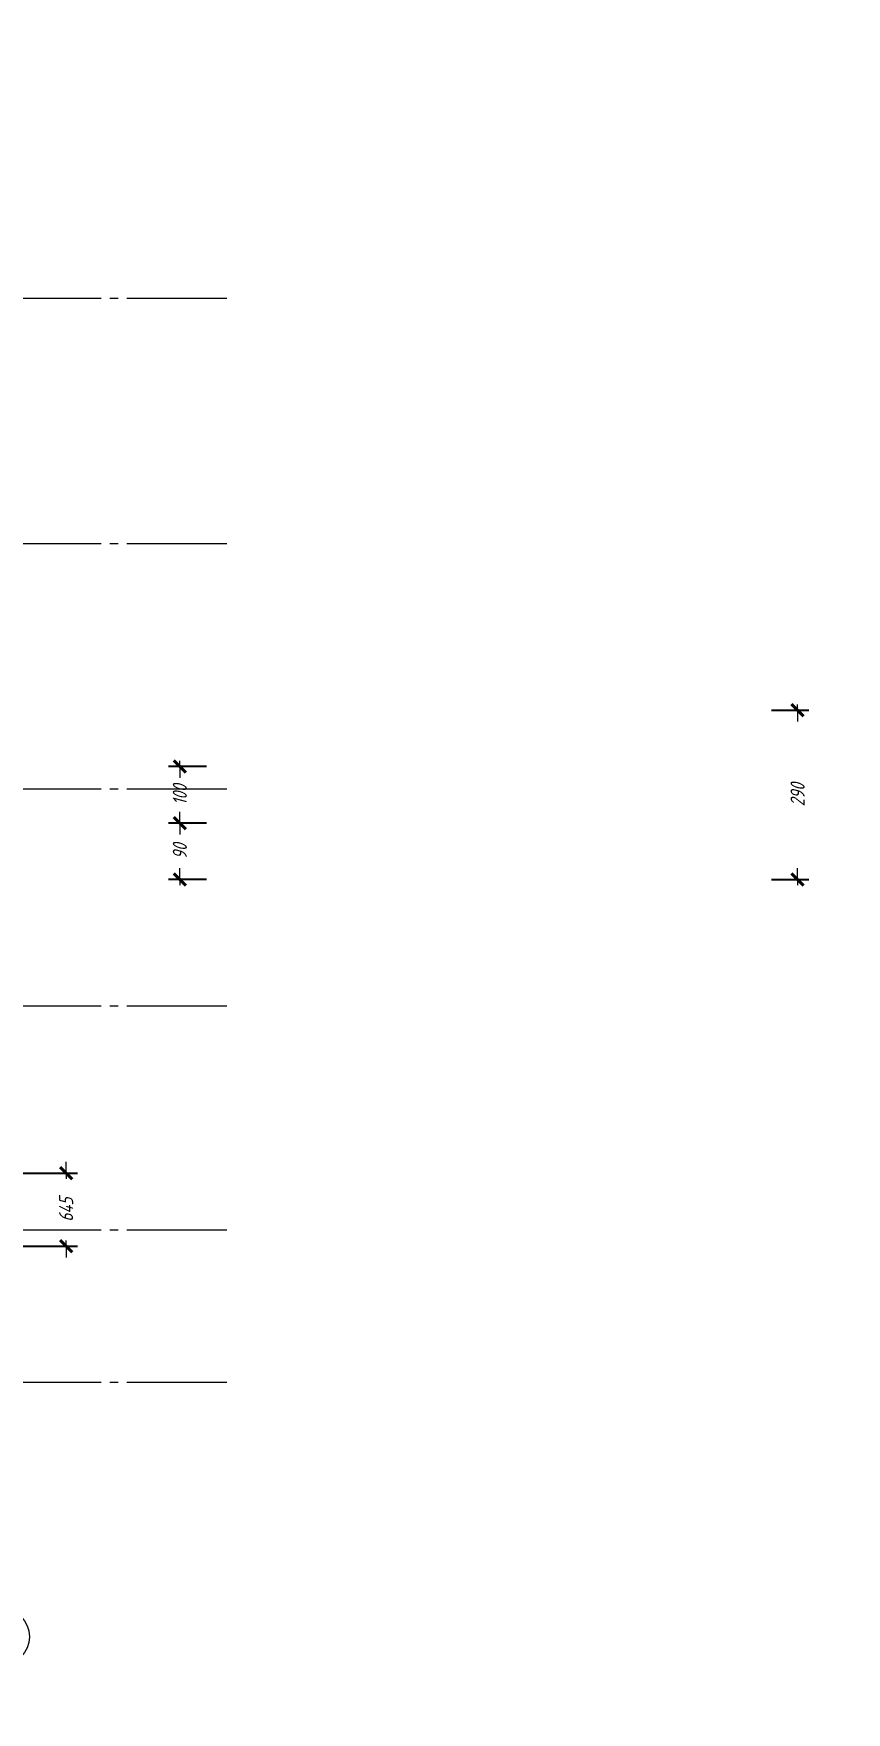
# Model space of a CAD drawing. Header units: millimetres. Extents: x 0 to 6720, y 0 to 297.
# Drawn here: x 1112.2 to 1256, y 0 to 297 of the extents above; entities that cross this region are included whole.
import ezdxf

# ---------------------------------------------------------------- set-up
doc = ezdxf.new("R2010")
doc.units = ezdxf.units.MM
for name, pattern in [('K5LT_AXLED', [22.1875, 17.6875, -1.5, 1.5, -1.5]), ('K5LT_BASIC', [0]), ('K5LT_THIN', [0])]:
    doc.linetypes.add(name, pattern=pattern)
doc.layers.add('Системный слой', color=7, linetype='Continuous')
doc.styles.add('KDIMTEXTSTYLE', font='GOST_AU.SHX', dxfattribs={"width": 0.96, "oblique": 15, "height": 5})
doc.styles.add('KTEXTSTYLE', font='GOST_AU.SHX', dxfattribs={"width": 0.96, "height": 5})
doc.dimstyles.new('KDIMSTYLE (0.02)', dxfattribs={"dimtxt": 5, "dimasz": 1, "dimexe": 2, "dimexo": 0, "dimgap": 1, "dimtad": 1, "dimlfac": 50, "dimtxsty": 'KDIMTEXTSTYLE', "dimsah": 1, "dimcen": 0, "dimdle": 1, "dimadec": 0, "dimazin": 0, "dimtfac": 0.667, "dimtmove": 0, "dimatfit": 3, "dimfxl": 0, "dimtvp": 1, "dimtolj": 1, "dimtzin": 0, "dimarcsym": 0})
doc.dimstyles.new('KDIMSTYLE (0.10)', dxfattribs={"dimtxt": 5, "dimasz": 1, "dimexe": 2, "dimexo": 0, "dimgap": 1, "dimtad": 1, "dimlfac": 10, "dimtxsty": 'KDIMTEXTSTYLE', "dimsah": 1, "dimcen": 0, "dimdle": 1, "dimadec": 0, "dimazin": 0, "dimtfac": 0.667, "dimtmove": 0, "dimatfit": 3, "dimfxl": 0, "dimtvp": 1, "dimtolj": 1, "dimtzin": 0, "dimarcsym": 0})

# ---------------------------------------------------------------- blocks, each defined once
blk = doc.blocks.new('U208')
at = {"layer": 'Системный слой', "color": 30, "linetype": 'K5LT_AXLED', "lineweight": 18}
for p, q in [((895.91, 58.4), (875.91, 58.4)), ((915.91, 58.4), (895.91, 58.4)), ((915.91, 58.4), (1106.51, 58.4)), ((1106.51, 58.4), (1146.51, 58.4))]:
    blk.add_line(p, q, dxfattribs=at)
at = {"layer": 'Системный слой', "color": 7, "linetype": 'K5LT_THIN', "lineweight": 18}
blk.add_arc((870.91, 58.4), 5, 0, 360, dxfattribs=at)
blk = doc.blocks.new('U209')
at = {"layer": 'Системный слой', "color": 30, "linetype": 'K5LT_AXLED', "lineweight": 18}
for p, q in [((895.91, 85.4), (875.91, 85.4)), ((915.91, 85.4), (895.91, 85.4)), ((915.91, 85.4), (1106.51, 85.4)), ((1106.51, 85.4), (1146.51, 85.4))]:
    blk.add_line(p, q, dxfattribs=at)
at = {"layer": 'Системный слой', "color": 7, "linetype": 'K5LT_THIN', "lineweight": 18}
blk.add_arc((870.91, 85.4), 5, 0, 360, dxfattribs=at)
blk = doc.blocks.new('U210')
at = {"layer": 'Системный слой', "color": 30, "linetype": 'K5LT_AXLED', "lineweight": 18}
for p, q in [((895.91, 125), (875.91, 125)), ((915.91, 125), (895.91, 125)), ((915.91, 125), (1106.51, 125)), ((1106.51, 125), (1146.51, 125))]:
    blk.add_line(p, q, dxfattribs=at)
at = {"layer": 'Системный слой', "color": 7, "linetype": 'K5LT_THIN', "lineweight": 18}
blk.add_arc((870.91, 125), 5, 0, 360, dxfattribs=at)
blk = doc.blocks.new('U211')
at = {"layer": 'Системный слой', "color": 30, "linetype": 'K5LT_AXLED', "lineweight": 18}
for p, q in [((895.91, 163.4), (875.91, 163.4)), ((915.91, 163.4), (895.91, 163.4)), ((915.91, 163.4), (1106.51, 163.4)), ((1106.51, 163.4), (1146.51, 163.4))]:
    blk.add_line(p, q, dxfattribs=at)
at = {"layer": 'Системный слой', "color": 7, "linetype": 'K5LT_THIN', "lineweight": 18}
blk.add_arc((870.91, 163.4), 5, 0, 360, dxfattribs=at)
blk = doc.blocks.new('U212')
at = {"layer": 'Системный слой', "color": 30, "linetype": 'K5LT_AXLED', "lineweight": 18}
for p, q in [((895.91, 206.8), (875.91, 206.8)), ((915.91, 206.8), (895.91, 206.8)), ((915.91, 206.8), (1106.51, 206.8)), ((1106.51, 206.8), (1146.51, 206.8))]:
    blk.add_line(p, q, dxfattribs=at)
at = {"layer": 'Системный слой', "color": 7, "linetype": 'K5LT_THIN', "lineweight": 18}
blk.add_arc((870.91, 206.8), 5, 0, 360, dxfattribs=at)
blk = doc.blocks.new('U213')
at = {"layer": 'Системный слой', "color": 30, "linetype": 'K5LT_AXLED', "lineweight": 18}
for p, q in [((895.91, 250.2), (875.91, 250.2)), ((915.91, 250.2), (895.91, 250.2)), ((915.91, 250.2), (1106.51, 250.2)), ((1106.51, 250.2), (1146.51, 250.2))]:
    blk.add_line(p, q, dxfattribs=at)
at = {"layer": 'Системный слой', "color": 7, "linetype": 'K5LT_THIN', "lineweight": 18}
blk.add_arc((870.91, 250.2), 5, 0, 360, dxfattribs=at)
blk = doc.blocks.new('U214')
at = {"layer": 'Системный слой', "color": 30, "linetype": 'K5LT_AXLED', "lineweight": 18}
for p, q in [((915.91, 250.2), (915.91, 290.2)), ((915.91, 58.4), (915.91, 250.2)), ((915.91, 58.4), (915.91, 38.4)), ((915.91, 38.4), (915.91, 18.4))]:
    blk.add_line(p, q, dxfattribs=at)
at = {"layer": 'Системный слой', "color": 7, "linetype": 'K5LT_THIN', "lineweight": 18}
blk.add_arc((915.91, 13.4), 5, 0, 360, dxfattribs=at)
blk = doc.blocks.new('U215')
at = {"layer": 'Системный слой', "color": 30, "linetype": 'K5LT_AXLED', "lineweight": 18}
for p, q in [((940.11, 250.2), (940.11, 290.2)), ((940.11, 58.4), (940.11, 250.2)), ((940.11, 58.4), (940.11, 38.4)), ((940.11, 38.4), (940.11, 18.4))]:
    blk.add_line(p, q, dxfattribs=at)
at = {"layer": 'Системный слой', "color": 7, "linetype": 'K5LT_THIN', "lineweight": 18}
blk.add_arc((940.11, 13.4), 5, 0, 360, dxfattribs=at)
blk = doc.blocks.new('U216')
at = {"layer": 'Системный слой', "color": 30, "linetype": 'K5LT_AXLED', "lineweight": 18}
for p, q in [((981.71, 250.2), (981.71, 290.2)), ((981.71, 58.4), (981.71, 250.2)), ((981.71, 58.4), (981.71, 38.4)), ((981.71, 38.4), (981.71, 18.4))]:
    blk.add_line(p, q, dxfattribs=at)
at = {"layer": 'Системный слой', "color": 7, "linetype": 'K5LT_THIN', "lineweight": 18}
blk.add_arc((981.71, 13.4), 5, 0, 360, dxfattribs=at)
blk = doc.blocks.new('U217')
at = {"layer": 'Системный слой', "color": 30, "linetype": 'K5LT_AXLED', "lineweight": 18}
for p, q in [((1023.31, 250.2), (1023.31, 290.2)), ((1023.31, 58.4), (1023.31, 250.2)), ((1023.31, 58.4), (1023.31, 38.4)), ((1023.31, 38.4), (1023.31, 18.4))]:
    blk.add_line(p, q, dxfattribs=at)
at = {"layer": 'Системный слой', "color": 7, "linetype": 'K5LT_THIN', "lineweight": 18}
blk.add_arc((1023.31, 13.4), 5, 0, 360, dxfattribs=at)
blk = doc.blocks.new('U218')
at = {"layer": 'Системный слой', "color": 30, "linetype": 'K5LT_AXLED', "lineweight": 18}
for p, q in [((1064.91, 250.2), (1064.91, 290.2)), ((1064.91, 58.4), (1064.91, 250.2)), ((1064.91, 58.4), (1064.91, 38.4)), ((1064.91, 38.4), (1064.91, 18.4))]:
    blk.add_line(p, q, dxfattribs=at)
at = {"layer": 'Системный слой', "color": 7, "linetype": 'K5LT_THIN', "lineweight": 18}
blk.add_arc((1064.91, 13.4), 5, 0, 360, dxfattribs=at)
blk = doc.blocks.new('U219')
at = {"layer": 'Системный слой', "color": 30, "linetype": 'K5LT_AXLED', "lineweight": 18}
for p, q in [((1106.51, 250.2), (1106.51, 290.2)), ((1106.51, 58.4), (1106.51, 250.2)), ((1106.51, 58.4), (1106.51, 38.4)), ((1106.51, 38.4), (1106.51, 18.4))]:
    blk.add_line(p, q, dxfattribs=at)
at = {"layer": 'Системный слой', "color": 7, "linetype": 'K5LT_THIN', "lineweight": 18}
blk.add_arc((1106.51, 13.4), 5, 0, 360, dxfattribs=at)
blk = doc.blocks.new('U207')
at = {"layer": 'Системный слой'}
for name in ['U214', 'U215', 'U216', 'U217', 'U218', 'U219', 'U213', 'U212', 'U211', 'U210', 'U209', 'U208']:
    blk.add_blockref(name, (0, 0), dxfattribs=at)
blk = doc.blocks.new('KDIMARROW_03')
at = {"layer": 'Системный слой', "color": 0, "linetype": 'K5LT_BASIC', "lineweight": 40}
blk.add_line((-1.06, -1.06), (1.06, 1.06), dxfattribs=at)
at = {"layer": 'Системный слой', "color": 0, "linetype": 'K5LT_THIN', "lineweight": 18}
for q in [(-1, 0), (2, 0)]:
    blk.add_line((0, 0), q, dxfattribs=at)

msp = doc.modelspace()

# ---------------------------------------------------------------- block references
at = {"layer": 'Системный слой'}
msp.add_blockref('U207', (0, 0), dxfattribs=at)

# ---------------------------------------------------------------- dimensions: what is measured, and where the dimension line sits
at = {"layer": 'Системный слой', "color": 7}
for base, p1, p2, location, text in [((1247.32698, 147.32802), (1240.73492, 177.32802), (1240.73492, 147.32802), (1247.32698, 162.32802), '\\H2.5;\\W0.965;\\Q15;\\H2.5;\\W0.965;\\Q15;\\Q15;290'), ((1138.09577, 147.32802), (1144.83492, 157.32802), (1144.83492, 147.32802), (1138.09577, 152.32802), '\\H2.5;\\W0.965;\\Q15;\\H2.5;\\W0.965;\\Q15;\\Q15;90')]:
    msp.add_linear_dim(base=base, p1=p1, p2=p2, angle=90, location=location, text=text, dimstyle='KDIMSTYLE (0.10)', override={"dimexo": 2, "dimblk1": 'KDIMARROW_03', "dimblk2": 'KDIMARROW_03', "dimse1": 0, "dimse2": 0, "dimclrt": 7, "dimtolj": 1}, dxfattribs=at).render()
for base, p1, p2, location, dimstyle in [((1138.09577, 157.32802), (1144.83492, 167.32802), (1144.83492, 157.32802), (1138.09577, 162.32802), 'KDIMSTYLE (0.10)'), ((1117.98407, 95.40197), (1104.51418, 82.50195), (1104.51417, 95.40197), (1117.98407, 88.95196), 'KDIMSTYLE (0.02)')]:
    msp.add_linear_dim(base=base, p1=p1, p2=p2, angle=90, location=location, dimstyle=dimstyle, override={"dimexo": 2, "dimpost": '\\H2.5;\\W0.965;\\Q15;<>', "dimblk1": 'KDIMARROW_03', "dimblk2": 'KDIMARROW_03', "dimse1": 0, "dimse2": 0, "dimclrt": 7, "dimtolj": 1}, dxfattribs=at).render()

doc.saveas('drawing.dxf')
